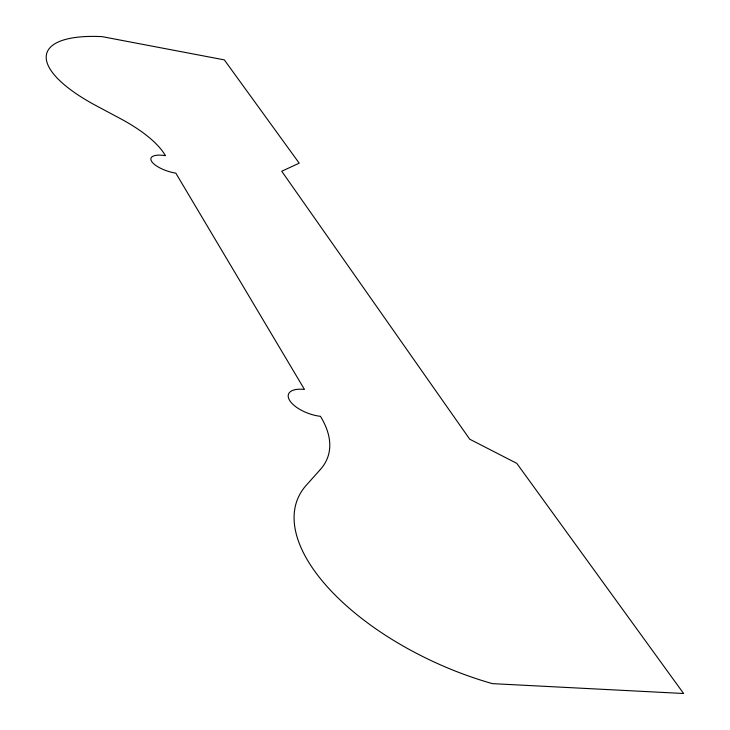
<?xml version="1.0" encoding="UTF-8"?>
<svg xmlns="http://www.w3.org/2000/svg" width="730" height="730" viewBox="0 0 730 730"><rect width="100%" height="100%" fill="white"/><g stroke="black" fill="none" stroke-linecap="round" stroke-linejoin="round"><path stroke-width="1.09" d="M320.324 469.554L306.217 485.322A197.118 95.137 23.9 0 0 492.449 683.636L683.599 693.5L516.776 463.349L469.728 439.204L281.734 171.249L299.2 163.173L224.32 59.878L102.072 36.628A128.115 41.291 17.3 0 0 96.46 105.85L120.085 118.461A126.682 45.351 16 0 1 165.427 155.672A20.513 7.309 17.4 0 0 151.548 161.275A20.513 7.309 17.4 0 0 175.83 173.156L304.474 389.455A25.386 11.242 20 0 0 289.545 400.259A25.386 11.242 20 0 0 320.452 416.319A160.335 74.506 18.1 0 1 320.324 469.554"/></g></svg>
